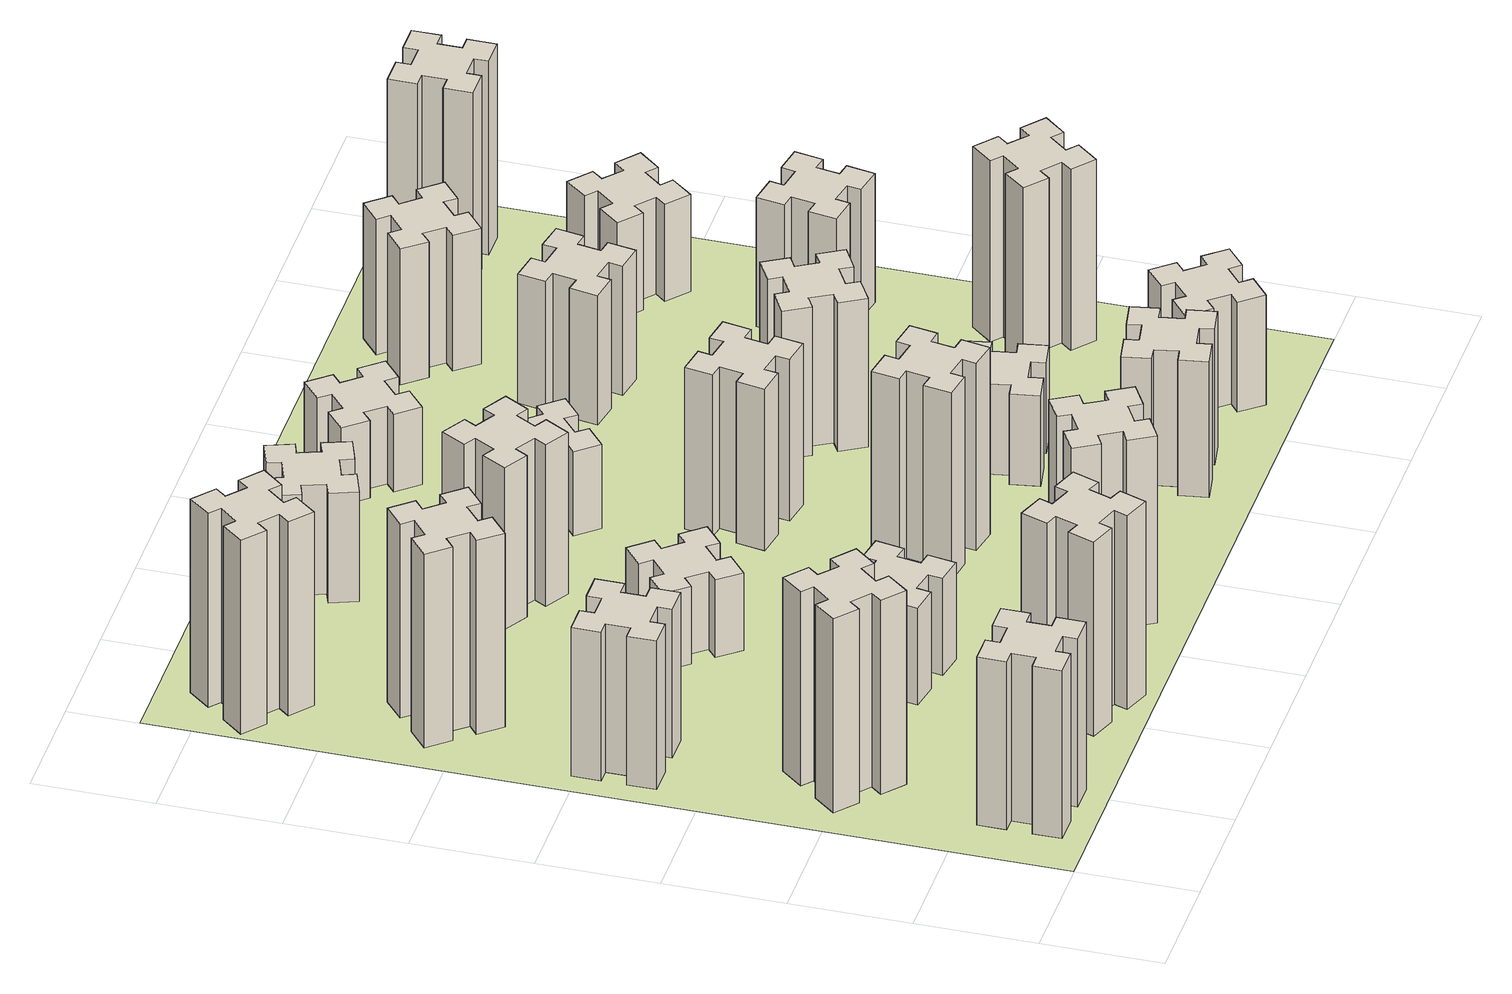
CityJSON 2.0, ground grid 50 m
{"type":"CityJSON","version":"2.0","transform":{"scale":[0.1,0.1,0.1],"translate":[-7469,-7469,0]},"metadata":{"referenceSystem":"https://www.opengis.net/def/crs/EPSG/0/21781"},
"CityObjects":{
"building1":{"type":"Building","attributes":{"class":"1000","function":"1000","usage":"1000","yearOfConstruction":2016,"roofType":"1000","measuredHeight":78,"storeysAboveGround":30,"storeysBelowGround":0},"geometry":[{"type":"Solid","lod":"1","boundaries":[[[[0,1,2,3,4,5,6,7,8,9,10,11,12,13,14,15,16,17,18,19]],[[17,16,20,21]],[[16,15,22,20]],[[15,14,23,22]],[[14,13,24,23]],[[13,12,25,24]],[[12,11,26,25]],[[11,10,27,26]],[[10,9,28,27]],[[9,8,29,28]],[[8,7,30,29]],[[7,6,31,30]],[[6,5,32,31]],[[5,4,33,32]],[[4,3,34,33]],[[3,2,35,34]],[[2,1,36,35]],[[1,0,37,36]],[[0,19,38,37]],[[19,18,39,38]],[[18,17,21,39]],[[24,25,26,27,28,29,30,31,32,33,34,35,36,37,38,39,21,20,22,23]]]]}]},
"building2":{"type":"Building","attributes":{"class":"1000","function":"1000","usage":"1000","yearOfConstruction":2016,"roofType":"1000","measuredHeight":90,"storeysAboveGround":30,"storeysBelowGround":0},"geometry":[{"type":"Solid","lod":"1","boundaries":[[[[40,41,42,43,44,45,46,47,48,49,50,51,52,53,54,55,56,57,58,59]],[[57,56,60,61]],[[56,55,62,60]],[[55,54,63,62]],[[54,53,64,63]],[[53,52,65,64]],[[52,51,66,65]],[[51,50,67,66]],[[50,49,68,67]],[[49,48,69,68]],[[48,47,70,69]],[[47,46,71,70]],[[46,45,72,71]],[[45,44,73,72]],[[44,43,74,73]],[[43,42,75,74]],[[42,41,76,75]],[[41,40,77,76]],[[40,59,78,77]],[[59,58,79,78]],[[58,57,61,79]],[[64,65,66,67,68,69,70,71,72,73,74,75,76,77,78,79,61,60,62,63]]]]}]},
"building3":{"type":"Building","attributes":{"class":"1000","function":"1000","usage":"1000","yearOfConstruction":2016,"roofType":"1000","measuredHeight":69,"storeysAboveGround":30,"storeysBelowGround":0},"geometry":[{"type":"Solid","lod":"1","boundaries":[[[[80,81,82,83,84,85,86,87,88,89,90,91,92,93,94,95,96,97,98,99]],[[97,96,100,101]],[[96,95,102,100]],[[95,94,103,102]],[[94,93,104,103]],[[93,92,105,104]],[[92,91,106,105]],[[91,90,107,106]],[[90,89,108,107]],[[89,88,109,108]],[[88,87,110,109]],[[87,86,111,110]],[[86,85,112,111]],[[85,84,113,112]],[[84,83,114,113]],[[83,82,115,114]],[[82,81,116,115]],[[81,80,117,116]],[[80,99,118,117]],[[99,98,119,118]],[[98,97,101,119]],[[104,105,106,107,108,109,110,111,112,113,114,115,116,117,118,119,101,100,102,103]]]]}]},
"building4":{"type":"Building","attributes":{"class":"1000","function":"1000","usage":"1000","yearOfConstruction":2016,"roofType":"1000","measuredHeight":90,"storeysAboveGround":30,"storeysBelowGround":0},"geometry":[{"type":"Solid","lod":"1","boundaries":[[[[120,121,122,123,124,125,126,127,128,129,130,131,132,133,134,135,136,137,138,139]],[[137,136,140,141]],[[136,135,142,140]],[[135,134,143,142]],[[134,133,144,143]],[[133,132,145,144]],[[132,131,146,145]],[[131,130,147,146]],[[130,129,148,147]],[[129,128,149,148]],[[128,127,150,149]],[[127,126,151,150]],[[126,125,152,151]],[[125,124,153,152]],[[124,123,154,153]],[[123,122,155,154]],[[122,121,156,155]],[[121,120,157,156]],[[120,139,158,157]],[[139,138,159,158]],[[138,137,141,159]],[[144,145,146,147,148,149,150,151,152,153,154,155,156,157,158,159,141,140,142,143]]]]}]},
"building5":{"type":"Building","attributes":{"class":"1000","function":"1000","usage":"1000","yearOfConstruction":2016,"roofType":"1000","measuredHeight":90,"storeysAboveGround":30,"storeysBelowGround":0},"geometry":[{"type":"Solid","lod":"1","boundaries":[[[[160,161,162,163,164,165,166,167,168,169,170,171,172,173,174,175,176,177,178,179]],[[177,176,180,181]],[[176,175,182,180]],[[175,174,183,182]],[[174,173,184,183]],[[173,172,185,184]],[[172,171,186,185]],[[171,170,187,186]],[[170,169,188,187]],[[169,168,189,188]],[[168,167,190,189]],[[167,166,191,190]],[[166,165,192,191]],[[165,164,193,192]],[[164,163,194,193]],[[163,162,195,194]],[[162,161,196,195]],[[161,160,197,196]],[[160,179,198,197]],[[179,178,199,198]],[[178,177,181,199]],[[184,185,186,187,188,189,190,191,192,193,194,195,196,197,198,199,181,180,182,183]]]]}]},
"building6":{"type":"Building","attributes":{"class":"1000","function":"1000","usage":"1000","yearOfConstruction":2016,"roofType":"1000","measuredHeight":90,"storeysAboveGround":30,"storeysBelowGround":0},"geometry":[{"type":"Solid","lod":"1","boundaries":[[[[200,201,202,203,204,205,206,207,208,209,210,211,212,213,214,215,216,217,218,219]],[[217,216,220,221]],[[216,215,222,220]],[[215,214,223,222]],[[214,213,224,223]],[[213,212,225,224]],[[212,211,226,225]],[[211,210,227,226]],[[210,209,228,227]],[[209,208,229,228]],[[208,207,230,229]],[[207,206,231,230]],[[206,205,232,231]],[[205,204,233,232]],[[204,203,234,233]],[[203,202,235,234]],[[202,201,236,235]],[[201,200,237,236]],[[200,219,238,237]],[[219,218,239,238]],[[218,217,221,239]],[[224,225,226,227,228,229,230,231,232,233,234,235,236,237,238,239,221,220,222,223]]]]}]},
"building7":{"type":"Building","attributes":{"class":"1000","function":"1000","usage":"1000","yearOfConstruction":2016,"roofType":"1000","measuredHeight":45,"storeysAboveGround":30,"storeysBelowGround":0},"geometry":[{"type":"Solid","lod":"1","boundaries":[[[[240,241,242,243,244,245,246,247,248,249,250,251,252,253,254,255,256,257,258,259]],[[257,256,260,261]],[[256,255,262,260]],[[255,254,263,262]],[[254,253,264,263]],[[253,252,265,264]],[[252,251,266,265]],[[251,250,267,266]],[[250,249,268,267]],[[249,248,269,268]],[[248,247,270,269]],[[247,246,271,270]],[[246,245,272,271]],[[245,244,273,272]],[[244,243,274,273]],[[243,242,275,274]],[[242,241,276,275]],[[241,240,277,276]],[[240,259,278,277]],[[259,258,279,278]],[[258,257,261,279]],[[264,265,266,267,268,269,270,271,272,273,274,275,276,277,278,279,261,260,262,263]]]]}]},
"building8":{"type":"Building","attributes":{"class":"1000","function":"1000","usage":"1000","yearOfConstruction":2016,"roofType":"1000","measuredHeight":36,"storeysAboveGround":30,"storeysBelowGround":0},"geometry":[{"type":"Solid","lod":"1","boundaries":[[[[280,281,282,283,284,285,286,287,288,289,290,291,292,293,294,295,296,297,298,299]],[[297,296,300,301]],[[296,295,302,300]],[[295,294,303,302]],[[294,293,304,303]],[[293,292,305,304]],[[292,291,306,305]],[[291,290,307,306]],[[290,289,308,307]],[[289,288,309,308]],[[288,287,310,309]],[[287,286,311,310]],[[286,285,312,311]],[[285,284,313,312]],[[284,283,314,313]],[[283,282,315,314]],[[282,281,316,315]],[[281,280,317,316]],[[280,299,318,317]],[[299,298,319,318]],[[298,297,301,319]],[[304,305,306,307,308,309,310,311,312,313,314,315,316,317,318,319,301,300,302,303]]]]}]},
"building9":{"type":"Building","attributes":{"class":"1000","function":"1000","usage":"1000","yearOfConstruction":2016,"roofType":"1000","measuredHeight":87,"storeysAboveGround":30,"storeysBelowGround":0},"geometry":[{"type":"Solid","lod":"1","boundaries":[[[[320,321,322,323,324,325,326,327,328,329,330,331,332,333,334,335,336,337,338,339]],[[337,336,340,341]],[[336,335,342,340]],[[335,334,343,342]],[[334,333,344,343]],[[333,332,345,344]],[[332,331,346,345]],[[331,330,347,346]],[[330,329,348,347]],[[329,328,349,348]],[[328,327,350,349]],[[327,326,351,350]],[[326,325,352,351]],[[325,324,353,352]],[[324,323,354,353]],[[323,322,355,354]],[[322,321,356,355]],[[321,320,357,356]],[[320,339,358,357]],[[339,338,359,358]],[[338,337,341,359]],[[344,345,346,347,348,349,350,351,352,353,354,355,356,357,358,359,341,340,342,343]]]]}]},
"building10":{"type":"Building","attributes":{"class":"1000","function":"1000","usage":"1000","yearOfConstruction":2016,"roofType":"1000","measuredHeight":75,"storeysAboveGround":30,"storeysBelowGround":0},"geometry":[{"type":"Solid","lod":"1","boundaries":[[[[360,361,362,363,364,365,366,367,368,369,370,371,372,373,374,375,376,377,378,379]],[[377,376,380,381]],[[376,375,382,380]],[[375,374,383,382]],[[374,373,384,383]],[[373,372,385,384]],[[372,371,386,385]],[[371,370,387,386]],[[370,369,388,387]],[[369,368,389,388]],[[368,367,390,389]],[[367,366,391,390]],[[366,365,392,391]],[[365,364,393,392]],[[364,363,394,393]],[[363,362,395,394]],[[362,361,396,395]],[[361,360,397,396]],[[360,379,398,397]],[[379,378,399,398]],[[378,377,381,399]],[[384,385,386,387,388,389,390,391,392,393,394,395,396,397,398,399,381,380,382,383]]]]}]},
"building11":{"type":"Building","attributes":{"class":"1000","function":"1000","usage":"1000","yearOfConstruction":2016,"roofType":"1000","measuredHeight":51,"storeysAboveGround":30,"storeysBelowGround":0},"geometry":[{"type":"Solid","lod":"1","boundaries":[[[[400,401,402,403,404,405,406,407,408,409,410,411,412,413,414,415,416,417,418,419]],[[417,416,420,421]],[[416,415,422,420]],[[415,414,423,422]],[[414,413,424,423]],[[413,412,425,424]],[[412,411,426,425]],[[411,410,427,426]],[[410,409,428,427]],[[409,408,429,428]],[[408,407,430,429]],[[407,406,431,430]],[[406,405,432,431]],[[405,404,433,432]],[[404,403,434,433]],[[403,402,435,434]],[[402,401,436,435]],[[401,400,437,436]],[[400,419,438,437]],[[419,418,439,438]],[[418,417,421,439]],[[424,425,426,427,428,429,430,431,432,433,434,435,436,437,438,439,421,420,422,423]]]]}]},
"building12":{"type":"Building","attributes":{"class":"1000","function":"1000","usage":"1000","yearOfConstruction":2016,"roofType":"1000","measuredHeight":87,"storeysAboveGround":30,"storeysBelowGround":0},"geometry":[{"type":"Solid","lod":"1","boundaries":[[[[440,441,442,443,444,445,446,447,448,449,450,451,452,453,454,455,456,457,458,459]],[[457,456,460,461]],[[456,455,462,460]],[[455,454,463,462]],[[454,453,464,463]],[[453,452,465,464]],[[452,451,466,465]],[[451,450,467,466]],[[450,449,468,467]],[[449,448,469,468]],[[448,447,470,469]],[[447,446,471,470]],[[446,445,472,471]],[[445,444,473,472]],[[444,443,474,473]],[[443,442,475,474]],[[442,441,476,475]],[[441,440,477,476]],[[440,459,478,477]],[[459,458,479,478]],[[458,457,461,479]],[[464,465,466,467,468,469,470,471,472,473,474,475,476,477,478,479,461,460,462,463]]]]}]},
"building13":{"type":"Building","attributes":{"class":"1000","function":"1000","usage":"1000","yearOfConstruction":2016,"roofType":"1000","measuredHeight":75,"storeysAboveGround":30,"storeysBelowGround":0},"geometry":[{"type":"Solid","lod":"1","boundaries":[[[[480,481,482,483,484,485,486,487,488,489,490,491,492,493,494,495,496,497,498,499]],[[497,496,500,501]],[[496,495,502,500]],[[495,494,503,502]],[[494,493,504,503]],[[493,492,505,504]],[[492,491,506,505]],[[491,490,507,506]],[[490,489,508,507]],[[489,488,509,508]],[[488,487,510,509]],[[487,486,511,510]],[[486,485,512,511]],[[485,484,513,512]],[[484,483,514,513]],[[483,482,515,514]],[[482,481,516,515]],[[481,480,517,516]],[[480,499,518,517]],[[499,498,519,518]],[[498,497,501,519]],[[504,505,506,507,508,509,510,511,512,513,514,515,516,517,518,519,501,500,502,503]]]]}]},
"building14":{"type":"Building","attributes":{"class":"1000","function":"1000","usage":"1000","yearOfConstruction":2016,"roofType":"1000","measuredHeight":39,"storeysAboveGround":30,"storeysBelowGround":0},"geometry":[{"type":"Solid","lod":"1","boundaries":[[[[520,521,522,523,524,525,526,527,528,529,530,531,532,533,534,535,536,537,538,539]],[[537,536,540,541]],[[536,535,542,540]],[[535,534,543,542]],[[534,533,544,543]],[[533,532,545,544]],[[532,531,546,545]],[[531,530,547,546]],[[530,529,548,547]],[[529,528,549,548]],[[528,527,550,549]],[[527,526,551,550]],[[526,525,552,551]],[[525,524,553,552]],[[524,523,554,553]],[[523,522,555,554]],[[522,521,556,555]],[[521,520,557,556]],[[520,539,558,557]],[[539,538,559,558]],[[538,537,541,559]],[[544,545,546,547,548,549,550,551,552,553,554,555,556,557,558,559,541,540,542,543]]]]}]},
"building15":{"type":"Building","attributes":{"class":"1000","function":"1000","usage":"1000","yearOfConstruction":2016,"roofType":"1000","measuredHeight":63,"storeysAboveGround":30,"storeysBelowGround":0},"geometry":[{"type":"Solid","lod":"1","boundaries":[[[[560,561,562,563,564,565,566,567,568,569,570,571,572,573,574,575,576,577,578,579]],[[577,576,580,581]],[[576,575,582,580]],[[575,574,583,582]],[[574,573,584,583]],[[573,572,585,584]],[[572,571,586,585]],[[571,570,587,586]],[[570,569,588,587]],[[569,568,589,588]],[[568,567,590,589]],[[567,566,591,590]],[[566,565,592,591]],[[565,564,593,592]],[[564,563,594,593]],[[563,562,595,594]],[[562,561,596,595]],[[561,560,597,596]],[[560,579,598,597]],[[579,578,599,598]],[[578,577,581,599]],[[584,585,586,587,588,589,590,591,592,593,594,595,596,597,598,599,581,580,582,583]]]]}]},
"building16":{"type":"Building","attributes":{"class":"1000","function":"1000","usage":"1000","yearOfConstruction":2016,"roofType":"1000","measuredHeight":36,"storeysAboveGround":30,"storeysBelowGround":0},"geometry":[{"type":"Solid","lod":"1","boundaries":[[[[600,601,602,603,604,605,606,607,608,609,610,611,612,613,614,615,616,617,618,619]],[[617,616,620,621]],[[616,615,622,620]],[[615,614,623,622]],[[614,613,624,623]],[[613,612,625,624]],[[612,611,626,625]],[[611,610,627,626]],[[610,609,628,627]],[[609,608,629,628]],[[608,607,630,629]],[[607,606,631,630]],[[606,605,632,631]],[[605,604,633,632]],[[604,603,634,633]],[[603,602,635,634]],[[602,601,636,635]],[[601,600,637,636]],[[600,619,638,637]],[[619,618,639,638]],[[618,617,621,639]],[[624,625,626,627,628,629,630,631,632,633,634,635,636,637,638,639,621,620,622,623]]]]}]},
"building17":{"type":"Building","attributes":{"class":"1000","function":"1000","usage":"1000","yearOfConstruction":2016,"roofType":"1000","measuredHeight":42,"storeysAboveGround":30,"storeysBelowGround":0},"geometry":[{"type":"Solid","lod":"1","boundaries":[[[[640,641,642,643,644,645,646,647,648,649,650,651,652,653,654,655,656,657,658,659]],[[657,656,660,661]],[[656,655,662,660]],[[655,654,663,662]],[[654,653,664,663]],[[653,652,665,664]],[[652,651,666,665]],[[651,650,667,666]],[[650,649,668,667]],[[649,648,669,668]],[[648,647,670,669]],[[647,646,671,670]],[[646,645,672,671]],[[645,644,673,672]],[[644,643,674,673]],[[643,642,675,674]],[[642,641,676,675]],[[641,640,677,676]],[[640,659,678,677]],[[659,658,679,678]],[[658,657,661,679]],[[664,665,666,667,668,669,670,671,672,673,674,675,676,677,678,679,661,660,662,663]]]]}]},
"building18":{"type":"Building","attributes":{"class":"1000","function":"1000","usage":"1000","yearOfConstruction":2016,"roofType":"1000","measuredHeight":69,"storeysAboveGround":30,"storeysBelowGround":0},"geometry":[{"type":"Solid","lod":"1","boundaries":[[[[680,681,682,683,684,685,686,687,688,689,690,691,692,693,694,695,696,697,698,699]],[[697,696,700,701]],[[696,695,702,700]],[[695,694,703,702]],[[694,693,704,703]],[[693,692,705,704]],[[692,691,706,705]],[[691,690,707,706]],[[690,689,708,707]],[[689,688,709,708]],[[688,687,710,709]],[[687,686,711,710]],[[686,685,712,711]],[[685,684,713,712]],[[684,683,714,713]],[[683,682,715,714]],[[682,681,716,715]],[[681,680,717,716]],[[680,699,718,717]],[[699,698,719,718]],[[698,697,701,719]],[[704,705,706,707,708,709,710,711,712,713,714,715,716,717,718,719,701,700,702,703]]]]}]},
"building19":{"type":"Building","attributes":{"class":"1000","function":"1000","usage":"1000","yearOfConstruction":2016,"roofType":"1000","measuredHeight":51,"storeysAboveGround":30,"storeysBelowGround":0},"geometry":[{"type":"Solid","lod":"1","boundaries":[[[[720,721,722,723,724,725,726,727,728,729,730,731,732,733,734,735,736,737,738,739]],[[737,736,740,741]],[[736,735,742,740]],[[735,734,743,742]],[[734,733,744,743]],[[733,732,745,744]],[[732,731,746,745]],[[731,730,747,746]],[[730,729,748,747]],[[729,728,749,748]],[[728,727,750,749]],[[727,726,751,750]],[[726,725,752,751]],[[725,724,753,752]],[[724,723,754,753]],[[723,722,755,754]],[[722,721,756,755]],[[721,720,757,756]],[[720,739,758,757]],[[739,738,759,758]],[[738,737,741,759]],[[744,745,746,747,748,749,750,751,752,753,754,755,756,757,758,759,741,740,742,743]]]]}]},
"building20":{"type":"Building","attributes":{"class":"1000","function":"1000","usage":"1000","yearOfConstruction":2016,"roofType":"1000","measuredHeight":60,"storeysAboveGround":30,"storeysBelowGround":0},"geometry":[{"type":"Solid","lod":"1","boundaries":[[[[760,761,762,763,764,765,766,767,768,769,770,771,772,773,774,775,776,777,778,779]],[[777,776,780,781]],[[776,775,782,780]],[[775,774,783,782]],[[774,773,784,783]],[[773,772,785,784]],[[772,771,786,785]],[[771,770,787,786]],[[770,769,788,787]],[[769,768,789,788]],[[768,767,790,789]],[[767,766,791,790]],[[766,765,792,791]],[[765,764,793,792]],[[764,763,794,793]],[[763,762,795,794]],[[762,761,796,795]],[[761,760,797,796]],[[760,779,798,797]],[[779,778,799,798]],[[778,777,781,799]],[[784,785,786,787,788,789,790,791,792,793,794,795,796,797,798,799,781,780,782,783]]]]}]},
"building21":{"type":"Building","attributes":{"class":"1000","function":"1000","usage":"1000","yearOfConstruction":2016,"roofType":"1000","measuredHeight":63,"storeysAboveGround":30,"storeysBelowGround":0},"geometry":[{"type":"Solid","lod":"1","boundaries":[[[[800,801,802,803,804,805,806,807,808,809,810,811,812,813,814,815,816,817,818,819]],[[817,816,820,821]],[[816,815,822,820]],[[815,814,823,822]],[[814,813,824,823]],[[813,812,825,824]],[[812,811,826,825]],[[811,810,827,826]],[[810,809,828,827]],[[809,808,829,828]],[[808,807,830,829]],[[807,806,831,830]],[[806,805,832,831]],[[805,804,833,832]],[[804,803,834,833]],[[803,802,835,834]],[[802,801,836,835]],[[801,800,837,836]],[[800,819,838,837]],[[819,818,839,838]],[[818,817,821,839]],[[824,825,826,827,828,829,830,831,832,833,834,835,836,837,838,839,821,820,822,823]]]]}]},
"building22":{"type":"Building","attributes":{"class":"1000","function":"1000","usage":"1000","yearOfConstruction":2016,"roofType":"1000","measuredHeight":84,"storeysAboveGround":30,"storeysBelowGround":0},"geometry":[{"type":"Solid","lod":"1","boundaries":[[[[840,841,842,843,844,845,846,847,848,849,850,851,852,853,854,855,856,857,858,859]],[[857,856,860,861]],[[856,855,862,860]],[[855,854,863,862]],[[854,853,864,863]],[[853,852,865,864]],[[852,851,866,865]],[[851,850,867,866]],[[850,849,868,867]],[[849,848,869,868]],[[848,847,870,869]],[[847,846,871,870]],[[846,845,872,871]],[[845,844,873,872]],[[844,843,874,873]],[[843,842,875,874]],[[842,841,876,875]],[[841,840,877,876]],[[840,859,878,877]],[[859,858,879,878]],[[858,857,861,879]],[[864,865,866,867,868,869,870,871,872,873,874,875,876,877,878,879,861,860,862,863]]]]}]},
"building23":{"type":"Building","attributes":{"class":"1000","function":"1000","usage":"1000","yearOfConstruction":2016,"roofType":"1000","measuredHeight":60,"storeysAboveGround":30,"storeysBelowGround":0},"geometry":[{"type":"Solid","lod":"1","boundaries":[[[[880,881,882,883,884,885,886,887,888,889,890,891,892,893,894,895,896,897,898,899]],[[897,896,900,901]],[[896,895,902,900]],[[895,894,903,902]],[[894,893,904,903]],[[893,892,905,904]],[[892,891,906,905]],[[891,890,907,906]],[[890,889,908,907]],[[889,888,909,908]],[[888,887,910,909]],[[887,886,911,910]],[[886,885,912,911]],[[885,884,913,912]],[[884,883,914,913]],[[883,882,915,914]],[[882,881,916,915]],[[881,880,917,916]],[[880,899,918,917]],[[899,898,919,918]],[[898,897,901,919]],[[904,905,906,907,908,909,910,911,912,913,914,915,916,917,918,919,901,900,902,903]]]]}]},
"building24":{"type":"Building","attributes":{"class":"1000","function":"1000","usage":"1000","yearOfConstruction":2016,"roofType":"1000","measuredHeight":45,"storeysAboveGround":30,"storeysBelowGround":0},"geometry":[{"type":"Solid","lod":"1","boundaries":[[[[920,921,922,923,924,925,926,927,928,929,930,931,932,933,934,935,936,937,938,939]],[[937,936,940,941]],[[936,935,942,940]],[[935,934,943,942]],[[934,933,944,943]],[[933,932,945,944]],[[932,931,946,945]],[[931,930,947,946]],[[930,929,948,947]],[[929,928,949,948]],[[928,927,950,949]],[[927,926,951,950]],[[926,925,952,951]],[[925,924,953,952]],[[924,923,954,953]],[[923,922,955,954]],[[922,921,956,955]],[[921,920,957,956]],[[920,939,958,957]],[[939,938,959,958]],[[938,937,941,959]],[[944,945,946,947,948,949,950,951,952,953,954,955,956,957,958,959,941,940,942,943]]]]}]},
"building25":{"type":"Building","attributes":{"class":"1000","function":"1000","usage":"1000","yearOfConstruction":2016,"roofType":"1000","measuredHeight":90,"storeysAboveGround":30,"storeysBelowGround":0},"geometry":[{"type":"Solid","lod":"1","boundaries":[[[[960,961,962,963,964,965,966,967,968,969,970,971,972,973,974,975,976,977,978,979]],[[977,976,980,981]],[[976,975,982,980]],[[975,974,983,982]],[[974,973,984,983]],[[973,972,985,984]],[[972,971,986,985]],[[971,970,987,986]],[[970,969,988,987]],[[969,968,989,988]],[[968,967,990,989]],[[967,966,991,990]],[[966,965,992,991]],[[965,964,993,992]],[[964,963,994,993]],[[963,962,995,994]],[[962,961,996,995]],[[961,960,997,996]],[[960,979,998,997]],[[979,978,999,998]],[[978,977,981,999]],[[984,985,986,987,988,989,990,991,992,993,994,995,996,997,998,999,981,980,982,983]]]]}]},
"landuse1":{"type":"LandUse","attributes":{"name":"plot1","function":"1010"},"geometry":[{"type":"MultiSurface","lod":"1","boundaries":[[[1000,1001,1002,1003]]]}]}
},
"vertices":[
[265,325,0],[265,225,0],[205,225,0],[205,105,0],[325,105,0],[325,165,0],[425,165,0],[425,105,0],[545,105,0],[545,225,0],[485,225,0],[485,325,0],[545,325,0],[545,445,0],[425,445,0],[425,385,0],[325,385,0],[325,445,0],[205,445,0],[205,325,0],[325,385,780],[325,445,780],[425,385,780],[425,445,780],[545,445,780],[545,325,780],[485,325,780],[485,225,780],[545,225,780],[545,105,780],[425,105,780],[425,165,780],[325,165,780],[325,105,780],[205,105,780],[205,225,780],[265,225,780],[265,325,780],[205,325,780],[205,445,780],
[484,1067,0],[408,1132,0],[446,1178,0],[354,1255,0],[277,1163,0],[323,1124,0],[259,1048,0],[213,1086,0],[136,994,0],[228,917,0],[266,963,0],[343,899,0],[304,853,0],[396,776,0],[473,868,0],[427,906,0],[492,983,0],[538,944,0],[615,1036,0],[523,1113,0],[492,983,900],[538,944,900],[427,906,900],[473,868,900],[396,776,900],[304,853,900],[343,899,900],[266,963,900],[228,917,900],[136,994,900],[213,1086,900],[259,1048,900],[323,1124,900],[277,1163,900],[354,1255,900],[446,1178,900],[408,1132,900],[484,1067,900],[523,1113,900],[615,1036,900],
[325,1965,0],[225,1965,0],[225,2025,0],[105,2025,0],[105,1905,0],[165,1905,0],[165,1805,0],[105,1805,0],[105,1685,0],[225,1685,0],[225,1745,0],[325,1745,0],[325,1685,0],[445,1685,0],[445,1805,0],[385,1805,0],[385,1905,0],[445,1905,0],[445,2025,0],[325,2025,0],[385,1905,690],[445,1905,690],[385,1805,690],[445,1805,690],[445,1685,690],[325,1685,690],[325,1745,690],[225,1745,690],[225,1685,690],[105,1685,690],[105,1805,690],[165,1805,690],[165,1905,690],[105,1905,690],[105,2025,690],[225,2025,690],[225,1965,690],[325,1965,690],[325,2025,690],[445,2025,690],
[492,2628,0],[427,2704,0],[473,2743,0],[396,2835,0],[304,2758,0],[343,2712,0],[266,2647,0],[228,2693,0],[136,2616,0],[213,2524,0],[259,2563,0],[323,2486,0],[277,2448,0],[354,2356,0],[446,2433,0],[408,2479,0],[484,2543,0],[523,2497,0],[615,2574,0],[538,2666,0],[484,2543,900],[523,2497,900],[408,2479,900],[446,2433,900],[354,2356,900],[277,2448,900],[323,2486,900],[259,2563,900],[213,2524,900],[136,2616,900],[228,2693,900],[266,2647,900],[343,2712,900],[304,2758,900],[396,2835,900],[473,2743,900],[427,2704,900],[492,2628,900],[538,2666,900],[615,2574,900],
[1029,360,0],[995,266,0],[939,287,0],[897,174,0],[1010,133,0],[1031,189,0],[1125,155,0],[1104,99,0],[1217,57,0],[1258,170,0],[1202,191,0],[1236,285,0],[1292,264,0],[1333,377,0],[1220,418,0],[1200,362,0],[1106,396,0],[1127,452,0],[1014,493,0],[973,380,0],[1106,396,900],[1127,452,900],[1200,362,900],[1220,418,900],[1333,377,900],[1292,264,900],[1236,285,900],[1202,191,900],[1258,170,900],[1217,57,900],[1104,99,900],[1125,155,900],[1031,189,900],[1010,133,900],[897,174,900],[939,287,900],[995,266,900],[1029,360,900],[973,380,900],[1014,493,900],
[384,3387,0],[308,3452,0],[346,3498,0],[254,3575,0],[177,3483,0],[223,3444,0],[159,3368,0],[113,3406,0],[36,3314,0],[128,3237,0],[166,3283,0],[243,3219,0],[204,3173,0],[296,3096,0],[373,3188,0],[327,3226,0],[392,3303,0],[438,3264,0],[515,3356,0],[423,3433,0],[392,3303,900],[438,3264,900],[327,3226,900],[373,3188,900],[296,3096,900],[204,3173,900],[243,3219,900],[166,3283,900],[128,3237,900],[36,3314,900],[113,3406,900],[159,3368,900],[223,3444,900],[177,3483,900],[254,3575,900],[346,3498,900],[308,3452,900],[384,3387,900],[423,3433,900],[515,3356,900],
[1047,916,0],[1145,898,0],[1135,839,0],[1253,818,0],[1274,937,0],[1215,947,0],[1232,1045,0],[1291,1035,0],[1312,1153,0],[1194,1174,0],[1184,1115,0],[1085,1132,0],[1096,1191,0],[977,1212,0],[957,1094,0],[1016,1084,0],[998,985,0],[939,996,0],[918,877,0],[1037,857,0],[998,985,450],[939,996,450],[1016,1084,450],[957,1094,450],[977,1212,450],[1096,1191,450],[1085,1132,450],[1184,1115,450],[1194,1174,450],[1312,1153,450],[1291,1035,450],[1232,1045,450],[1215,947,450],[1274,937,450],[1253,818,450],[1135,839,450],[1145,898,450],[1047,916,450],[1037,857,450],[918,877,450],
[1083,1972,0],[1006,1907,0],[968,1953,0],[876,1876,0],[953,1784,0],[999,1823,0],[1063,1746,0],[1017,1708,0],[1094,1616,0],[1186,1693,0],[1148,1739,0],[1224,1803,0],[1263,1757,0],[1355,1834,0],[1278,1926,0],[1232,1888,0],[1167,1964,0],[1213,2003,0],[1136,2095,0],[1044,2018,0],[1167,1964,360],[1213,2003,360],[1232,1888,360],[1278,1926,360],[1355,1834,360],[1263,1757,360],[1224,1803,360],[1148,1739,360],[1186,1693,360],[1094,1616,360],[1017,1708,360],[1063,1746,360],[999,1823,360],[953,1784,360],[876,1876,360],[968,1953,360],[1006,1907,360],[1083,1972,360],[1044,2018,360],[1136,2095,360],
[1744,496,0],[1657,446,0],[1627,498,0],[1523,438,0],[1583,334,0],[1635,364,0],[1685,277,0],[1633,247,0],[1693,143,0],[1797,203,0],[1767,255,0],[1854,305,0],[1884,253,0],[1988,313,0],[1928,417,0],[1876,387,0],[1826,474,0],[1878,504,0],[1818,608,0],[1714,548,0],[1826,474,870],[1878,504,870],[1876,387,870],[1928,417,870],[1988,313,870],[1884,253,870],[1854,305,870],[1767,255,870],[1797,203,870],[1693,143,870],[1633,247,870],[1685,277,870],[1635,364,870],[1583,334,870],[1523,438,870],[1627,498,870],[1657,446,870],[1744,496,870],[1714,548,870],[1818,608,870],
[1314,2666,0],[1227,2716,0],[1257,2768,0],[1153,2828,0],[1093,2724,0],[1145,2694,0],[1095,2607,0],[1043,2637,0],[983,2533,0],[1087,2473,0],[1117,2525,0],[1204,2475,0],[1174,2423,0],[1278,2363,0],[1338,2467,0],[1286,2497,0],[1336,2584,0],[1388,2554,0],[1448,2658,0],[1344,2718,0],[1336,2584,750],[1388,2554,750],[1286,2497,750],[1338,2467,750],[1278,2363,750],[1174,2423,750],[1204,2475,750],[1117,2525,750],[1087,2473,750],[983,2533,750],[1043,2637,750],[1095,2607,750],[1145,2694,750],[1093,2724,750],[1153,2828,750],[1257,2768,750],[1227,2716,750],[1314,2666,750],[1344,2718,750],[1448,2658,750],
[1125,3456,0],[1031,3422,0],[1010,3478,0],[897,3437,0],[939,3324,0],[995,3345,0],[1029,3251,0],[973,3230,0],[1014,3117,0],[1127,3159,0],[1106,3215,0],[1200,3249,0],[1220,3193,0],[1333,3234,0],[1292,3347,0],[1236,3326,0],[1202,3420,0],[1258,3440,0],[1217,3553,0],[1104,3512,0],[1202,3420,510],[1258,3440,510],[1236,3326,510],[1292,3347,510],[1333,3234,510],[1220,3193,510],[1200,3249,510],[1106,3215,510],[1127,3159,510],[1014,3117,510],[973,3230,510],[1029,3251,510],[995,3345,510],[939,3324,510],[897,3437,510],[1010,3478,510],[1031,3422,510],[1125,3456,510],[1104,3512,510],[1217,3553,510],
[2055,1047,0],[2072,1145,0],[2131,1135,0],[2152,1253,0],[2034,1274,0],[2024,1215,0],[1925,1232,0],[1936,1291,0],[1817,1312,0],[1797,1194,0],[1856,1184,0],[1838,1085,0],[1779,1096,0],[1758,977,0],[1877,957,0],[1887,1016,0],[1985,998,0],[1975,939,0],[2093,918,0],[2114,1037,0],[1985,998,870],[1975,939,870],[1887,1016,870],[1877,957,870],[1758,977,870],[1779,1096,870],[1838,1085,870],[1856,1184,870],[1797,1194,870],[1817,1312,870],[1936,1291,870],[1925,1232,870],[2024,1215,870],[2034,1274,870],[2152,1253,870],[2131,1135,870],[2072,1145,870],[2055,1047,870],[2114,1037,870],[2093,918,870],
[2055,1787,0],[2072,1885,0],[2131,1875,0],[2152,1993,0],[2034,2014,0],[2024,1955,0],[1925,1972,0],[1936,2031,0],[1817,2052,0],[1797,1934,0],[1856,1924,0],[1838,1825,0],[1779,1836,0],[1758,1717,0],[1877,1697,0],[1887,1756,0],[1985,1738,0],[1975,1679,0],[2093,1658,0],[2114,1777,0],[1985,1738,750],[1975,1679,750],[1887,1756,750],[1877,1697,750],[1758,1717,750],[1779,1836,750],[1838,1825,750],[1856,1924,750],[1797,1934,750],[1817,2052,750],[1936,2031,750],[1925,1972,750],[2024,1955,750],[2034,2014,750],[2152,1993,750],[2131,1875,750],[2072,1885,750],[2055,1787,750],[2114,1777,750],[2093,1658,750],
[1788,2479,0],[1864,2543,0],[1903,2497,0],[1995,2574,0],[1918,2666,0],[1872,2628,0],[1807,2704,0],[1853,2743,0],[1776,2835,0],[1684,2758,0],[1723,2712,0],[1646,2647,0],[1608,2693,0],[1516,2616,0],[1593,2524,0],[1639,2563,0],[1703,2486,0],[1657,2448,0],[1734,2356,0],[1826,2433,0],[1703,2486,390],[1657,2448,390],[1639,2563,390],[1593,2524,390],[1516,2616,390],[1608,2693,390],[1646,2647,390],[1723,2712,390],[1684,2758,390],[1776,2835,390],[1853,2743,390],[1807,2704,390],[1872,2628,390],[1918,2666,390],[1995,2574,390],[1903,2497,390],[1864,2543,390],[1788,2479,390],[1826,2433,390],[1734,2356,390],
[2665,258,0],[2764,276,0],[2774,217,0],[2892,237,0],[2871,356,0],[2812,345,0],[2795,444,0],[2854,454,0],[2833,572,0],[2715,551,0],[2725,492,0],[2627,475,0],[2617,534,0],[2498,513,0],[2519,395,0],[2578,405,0],[2596,307,0],[2537,297,0],[2557,178,0],[2676,199,0],[2596,307,630],[2537,297,630],[2578,405,630],[2519,395,630],[2498,513,630],[2617,534,630],[2627,475,630],[2725,492,630],[2715,551,630],[2833,572,630],[2854,454,630],[2795,444,630],[2812,345,630],[2871,356,630],[2892,237,630],[2774,217,630],[2764,276,630],[2665,258,630],[2676,199,630],[2557,178,630],
[1888,3219,0],[1964,3283,0],[2003,3237,0],[2095,3314,0],[2018,3406,0],[1972,3368,0],[1907,3444,0],[1953,3483,0],[1876,3575,0],[1784,3498,0],[1823,3452,0],[1746,3387,0],[1708,3433,0],[1616,3356,0],[1693,3264,0],[1739,3303,0],[1803,3226,0],[1757,3188,0],[1834,3096,0],[1926,3173,0],[1803,3226,360],[1757,3188,360],[1739,3303,360],[1693,3264,360],[1616,3356,360],[1708,3433,360],[1746,3387,360],[1823,3452,360],[1784,3498,360],[1876,3575,360],[1953,3483,360],[1907,3444,360],[1972,3368,360],[2018,3406,360],[2095,3314,360],[2003,3237,360],[1964,3283,360],[1888,3219,360],[1926,3173,360],[1834,3096,360],
[2625,1132,0],[2527,1115,0],[2517,1174,0],[2398,1153,0],[2419,1035,0],[2478,1045,0],[2496,947,0],[2437,937,0],[2457,818,0],[2576,839,0],[2565,898,0],[2664,916,0],[2674,857,0],[2792,877,0],[2771,996,0],[2712,985,0],[2695,1084,0],[2754,1094,0],[2733,1212,0],[2615,1191,0],[2695,1084,420],[2754,1094,420],[2712,985,420],[2771,996,420],[2792,877,420],[2674,857,420],[2664,916,420],[2565,898,420],[2576,839,420],[2457,818,420],[2437,937,420],[2496,947,420],[2478,1045,420],[2419,1035,420],[2398,1153,420],[2517,1174,420],[2527,1115,420],[2625,1132,420],[2615,1191,420],[2733,1212,420],
[2475,1744,0],[2525,1657,0],[2473,1627,0],[2533,1523,0],[2637,1583,0],[2607,1635,0],[2694,1685,0],[2724,1633,0],[2828,1693,0],[2768,1797,0],[2716,1767,0],[2666,1854,0],[2718,1884,0],[2658,1988,0],[2554,1928,0],[2584,1876,0],[2497,1826,0],[2467,1878,0],[2363,1818,0],[2423,1714,0],[2497,1826,690],[2467,1878,690],[2584,1876,690],[2554,1928,690],[2658,1988,690],[2718,1884,690],[2666,1854,690],[2716,1767,690],[2768,1797,690],[2828,1693,690],[2724,1633,690],[2694,1685,690],[2607,1635,690],[2637,1583,690],[2533,1523,690],[2473,1627,690],[2525,1657,690],[2475,1744,690],[2423,1714,690],[2363,1818,690],
[3268,259,0],[3344,323,0],[3383,277,0],[3475,354,0],[3398,446,0],[3352,408,0],[3287,484,0],[3333,523,0],[3256,615,0],[3164,538,0],[3203,492,0],[3126,427,0],[3088,473,0],[2996,396,0],[3073,304,0],[3119,343,0],[3183,266,0],[3137,228,0],[3214,136,0],[3306,213,0],[3183,266,510],[3137,228,510],[3119,343,510],[3073,304,510],[2996,396,510],[3088,473,510],[3126,427,510],[3203,492,510],[3164,538,510],[3256,615,510],[3333,523,510],[3287,484,510],[3352,408,510],[3398,446,510],[3475,354,510],[3383,277,510],[3344,323,510],[3268,259,510],[3306,213,510],[3214,136,510],
[2664,2795,0],[2565,2812,0],[2576,2871,0],[2457,2892,0],[2437,2774,0],[2496,2764,0],[2478,2665,0],[2419,2676,0],[2398,2557,0],[2517,2537,0],[2527,2596,0],[2625,2578,0],[2615,2519,0],[2733,2498,0],[2754,2617,0],[2695,2627,0],[2712,2725,0],[2771,2715,0],[2792,2833,0],[2674,2854,0],[2712,2725,600],[2771,2715,600],[2695,2627,600],[2754,2617,600],[2733,2498,600],[2615,2519,600],[2625,2578,600],[2527,2596,600],[2517,2537,600],[2398,2557,600],[2419,2676,600],[2478,2665,600],[2496,2764,600],[2437,2774,600],[2457,2892,600],[2576,2871,600],[2565,2812,600],[2664,2795,600],[2674,2854,600],[2792,2833,600],
[2812,3368,0],[2747,3444,0],[2793,3483,0],[2716,3575,0],[2624,3498,0],[2663,3452,0],[2586,3387,0],[2548,3433,0],[2456,3356,0],[2533,3264,0],[2579,3303,0],[2643,3226,0],[2597,3188,0],[2674,3096,0],[2766,3173,0],[2728,3219,0],[2804,3283,0],[2843,3237,0],[2935,3314,0],[2858,3406,0],[2804,3283,630],[2843,3237,630],[2728,3219,630],[2766,3173,630],[2674,3096,630],[2597,3188,630],[2643,3226,630],[2579,3303,630],[2533,3264,630],[2456,3356,630],[2548,3433,630],[2586,3387,630],[2663,3452,630],[2624,3498,630],[2716,3575,630],[2793,3483,630],[2747,3444,630],[2812,3368,630],[2858,3406,630],[2935,3314,630],
[3487,1006,0],[3552,1083,0],[3598,1044,0],[3675,1136,0],[3583,1213,0],[3544,1167,0],[3468,1232,0],[3506,1278,0],[3414,1355,0],[3337,1263,0],[3383,1224,0],[3319,1148,0],[3273,1186,0],[3196,1094,0],[3288,1017,0],[3326,1063,0],[3403,999,0],[3364,953,0],[3456,876,0],[3533,968,0],[3403,999,840],[3364,953,840],[3326,1063,840],[3288,1017,840],[3196,1094,840],[3273,1186,840],[3319,1148,840],[3383,1224,840],[3337,1263,840],[3414,1355,840],[3506,1278,840],[3468,1232,840],[3544,1167,840],[3583,1213,840],[3675,1136,840],[3598,1044,840],[3552,1083,840],[3487,1006,840],[3533,968,840],[3456,876,840],
[3267,1856,0],[3365,1838,0],[3355,1779,0],[3473,1758,0],[3494,1877,0],[3435,1887,0],[3452,1985,0],[3511,1975,0],[3532,2093,0],[3414,2114,0],[3404,2055,0],[3305,2072,0],[3316,2131,0],[3197,2152,0],[3177,2034,0],[3236,2024,0],[3218,1925,0],[3159,1936,0],[3138,1817,0],[3257,1797,0],[3218,1925,600],[3159,1936,600],[3236,2024,600],[3177,2034,600],[3197,2152,600],[3316,2131,600],[3305,2072,600],[3404,2055,600],[3414,2114,600],[3532,2093,600],[3511,1975,600],[3452,1985,600],[3435,1887,600],[3494,1877,600],[3473,1758,600],[3355,1779,600],[3365,1838,600],[3267,1856,600],[3257,1797,600],[3138,1817,600],
[3444,2747,0],[3368,2812,0],[3406,2858,0],[3314,2935,0],[3237,2843,0],[3283,2804,0],[3219,2728,0],[3173,2766,0],[3096,2674,0],[3188,2597,0],[3226,2643,0],[3303,2579,0],[3264,2533,0],[3356,2456,0],[3433,2548,0],[3387,2586,0],[3452,2663,0],[3498,2624,0],[3575,2716,0],[3483,2793,0],[3452,2663,450],[3498,2624,450],[3387,2586,450],[3433,2548,450],[3356,2456,450],[3264,2533,450],[3303,2579,450],[3226,2643,450],[3188,2597,450],[3096,2674,450],[3173,2766,450],[3219,2728,450],[3283,2804,450],[3237,2843,450],[3314,2935,450],[3406,2858,450],[3368,2812,450],[3444,2747,450],[3483,2793,450],[3575,2716,450],
[3285,3325,0],[3385,3325,0],[3385,3265,0],[3505,3265,0],[3505,3385,0],[3445,3385,0],[3445,3485,0],[3505,3485,0],[3505,3605,0],[3385,3605,0],[3385,3545,0],[3285,3545,0],[3285,3605,0],[3165,3605,0],[3165,3485,0],[3225,3485,0],[3225,3385,0],[3165,3385,0],[3165,3265,0],[3285,3265,0],[3225,3385,900],[3165,3385,900],[3225,3485,900],[3165,3485,900],[3165,3605,900],[3285,3605,900],[3285,3545,900],[3385,3545,900],[3385,3605,900],[3505,3605,900],[3505,3485,900],[3445,3485,900],[3445,3385,900],[3505,3385,900],[3505,3265,900],[3385,3265,900],[3385,3325,900],[3285,3325,900],[3285,3265,900],[3165,3265,900],
[5,3705,0],[3705,3705,0],[3705,5,0],[5,5,0]
]}
